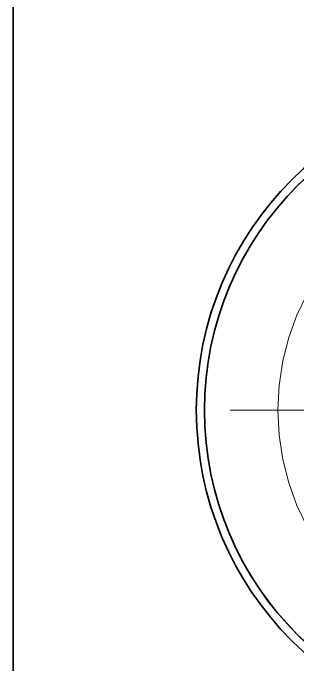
# Model space of a CAD drawing. Header units: millimetres. Extents: x 7914 to 16415, y -883 to 305.
# Drawn here: x 8299.22 to 8306.22, y -47.2 to -31.19 of the extents above; entities that cross this region are included whole.
import ezdxf

# ---------------------------------------------------------------- set-up
doc = ezdxf.new("R2010")
doc.units = ezdxf.units.MM
doc.linetypes.add('CENTER-HOKUTO', pattern=[23, 20, -1, 1, -1])
doc.linetypes.add('HIDDEN-HOKUTO', pattern=[3.8, 2.5, -1.3])
doc.layers.add('AM_7', color=2, linetype='CENTER-HOKUTO', lineweight=30)
doc.layers.add('AM_HID', color=1, linetype='HIDDEN-HOKUTO', lineweight=25)

msp = doc.modelspace()

# ---------------------------------------------------------------- linework, layer by layer
at = {"color": 7, "lineweight": 35}
msp.add_line((8299.223, 14.056), (8299.223, -77.944), dxfattribs=at)
for radius in [8, 7.8]:
    msp.add_circle((8311.723, -40.944), radius, dxfattribs=at)
at = {"layer": 'AM_7', "color": 2, "lineweight": 13}
msp.add_line((8319.893, -40.944), (8304.553, -40.944), dxfattribs=at)
at = {"layer": 'AM_HID', "color": 1, "lineweight": 13, "ltscale": 4}
for radius in [7.8, 6]:
    msp.add_circle((8311.723, -40.944), radius, dxfattribs=at)

doc.saveas('drawing.dxf')
